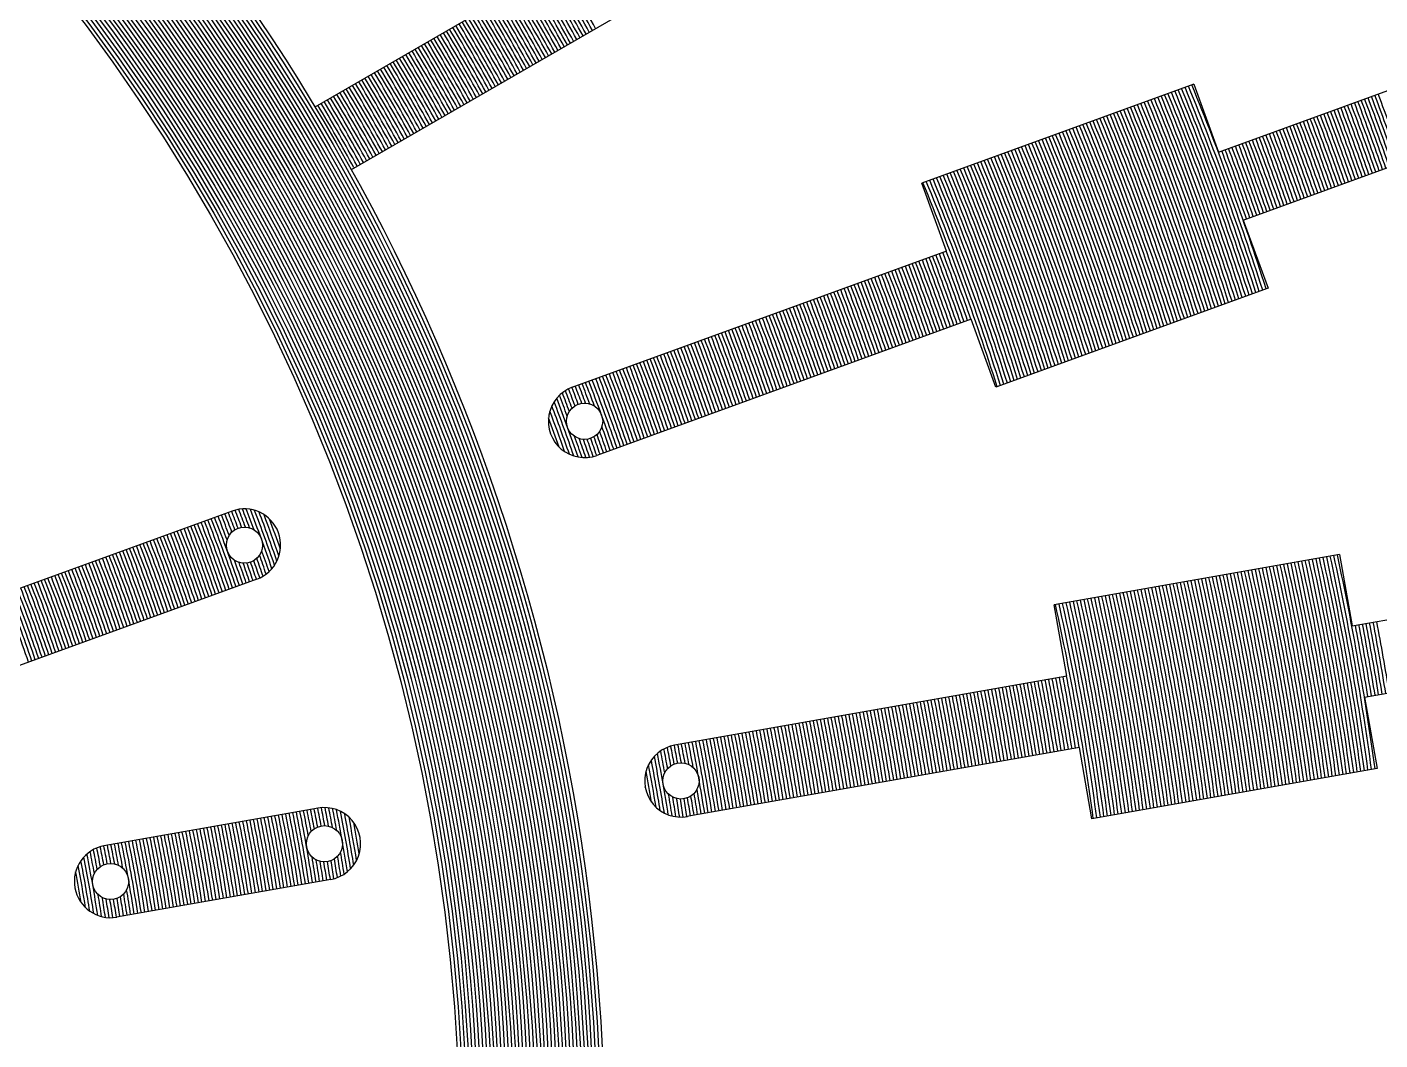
# Model space of a CAD drawing. Header units: millimetres. Extents: x 0 to 2404, y 0 to 1600.
# Drawn here: x 2199.35 to 2218.04, y 1486.27 to 1500.26 of the extents above; entities that cross this region are included whole.
import ezdxf

# ---------------------------------------------------------------- set-up
doc = ezdxf.new("R2010")
doc.units = ezdxf.units.MM

msp = doc.modelspace()

# ---------------------------------------------------------------- linework, layer by layer
for p, q in [((2209.394, 1502.662), (2203.328, 1499.16)), ((2209.894, 1501.796), (2203.828, 1498.294)), ((2215.81, 1498.538), (2220.506, 1500.247)), ((2215.468, 1499.478), (2211.71, 1498.11)), ((2215.468, 1499.478), (2215.81, 1498.538)), ((2216.152, 1497.598), (2220.848, 1499.307)), ((2212.052, 1497.17), (2211.71, 1498.11)), ((2216.152, 1497.598), (2216.494, 1496.659)), ((2212.052, 1497.17), (2206.879, 1495.287)), ((2216.494, 1496.659), (2212.736, 1495.291)), ((2212.394, 1496.23), (2207.221, 1494.348)), ((2212.736, 1495.291), (2212.394, 1496.23)), ((2202.185, 1493.579), (2197.95, 1492.037)), ((2217.48, 1492.979), (2213.541, 1492.284)), ((2217.48, 1492.979), (2217.654, 1491.994)), ((2217.654, 1491.994), (2222.575, 1492.862)), ((2202.527, 1492.639), (2198.292, 1491.098)), ((2213.715, 1491.299), (2213.541, 1492.284)), ((2217.828, 1491.009), (2222.749, 1491.877)), ((2213.715, 1491.299), (2208.294, 1490.344)), ((2217.828, 1491.009), (2218.001, 1490.024)), ((2213.888, 1490.315), (2208.468, 1489.359)), ((2214.062, 1489.33), (2213.888, 1490.315)), ((2218.001, 1490.024), (2214.062, 1489.33)), ((2203.374, 1489.476), (2200.414, 1488.954)), ((2203.548, 1488.491), (2200.588, 1487.969))]:
    msp.add_line(p, q)
for centre, radius in [((2179.333, 1484.729), 46), ((2179.333, 1484.729), 45.95), ((2179.333, 1484.729), 45.9), ((2179.333, 1484.729), 45.85), ((2179.333, 1484.729), 45.8), ((2179.333, 1484.729), 45.75), ((2179.333, 1484.729), 45.7), ((2179.333, 1484.729), 45.65), ((2179.333, 1484.729), 45.6), ((2179.333, 1484.729), 45.55), ((2179.333, 1484.729), 45.5), ((2179.333, 1484.729), 45.45), ((2179.333, 1484.729), 45.4), ((2179.333, 1484.729), 45.35), ((2179.333, 1484.729), 45.3), ((2179.333, 1484.729), 45.25), ((2179.333, 1484.729), 45.2), ((2179.333, 1484.729), 45.15), ((2179.333, 1484.729), 45.1), ((2179.333, 1484.729), 45.05), ((2179.333, 1484.729), 45), ((2179.333, 1484.729), 44.95), ((2179.333, 1484.729), 44.9), ((2179.333, 1484.729), 44.85), ((2179.333, 1484.729), 44.8), ((2179.333, 1484.729), 44.75), ((2179.333, 1484.729), 44.7), ((2179.333, 1484.729), 44.65), ((2179.333, 1484.729), 44.6), ((2179.333, 1484.729), 44.55), ((2179.333, 1484.729), 44.5), ((2179.333, 1484.729), 44.45), ((2179.333, 1484.729), 44.4), ((2179.333, 1484.729), 44.35), ((2179.333, 1484.729), 44.3), ((2179.333, 1484.729), 44.25), ((2179.333, 1484.729), 44.2), ((2179.333, 1484.729), 44.15), ((2179.333, 1484.729), 44.1), ((2179.333, 1484.729), 44.05), ((2179.333, 1484.729), 44), ((2179.333, 1484.729), 28), ((2179.333, 1484.729), 27.95), ((2179.333, 1484.729), 27.9), ((2179.333, 1484.729), 27.85), ((2179.333, 1484.729), 27.8), ((2179.333, 1484.729), 27.75), ((2179.333, 1484.729), 27.7), ((2179.333, 1484.729), 27.65), ((2179.333, 1484.729), 27.6), ((2179.333, 1484.729), 27.55), ((2179.333, 1484.729), 27.5), ((2179.333, 1484.729), 27.45), ((2179.333, 1484.729), 27.4), ((2179.333, 1484.729), 27.35), ((2179.333, 1484.729), 27.3), ((2179.333, 1484.729), 27.25), ((2179.333, 1484.729), 27.2), ((2179.333, 1484.729), 27.15), ((2179.333, 1484.729), 27.1), ((2179.333, 1484.729), 27.05), ((2179.333, 1484.729), 27), ((2179.333, 1484.729), 26.95), ((2179.333, 1484.729), 26.9), ((2179.333, 1484.729), 26.85), ((2179.333, 1484.729), 26.8), ((2179.333, 1484.729), 26.75), ((2179.333, 1484.729), 26.7), ((2179.333, 1484.729), 26.65), ((2179.333, 1484.729), 26.6), ((2179.333, 1484.729), 26.55), ((2179.333, 1484.729), 26.5), ((2179.333, 1484.729), 26.45), ((2179.333, 1484.729), 26.4), ((2179.333, 1484.729), 26.35), ((2179.333, 1484.729), 26.3), ((2179.333, 1484.729), 26.25), ((2179.333, 1484.729), 26.2), ((2179.333, 1484.729), 26.15), ((2179.333, 1484.729), 26.1), ((2179.333, 1484.729), 26.05), ((2179.333, 1484.729), 26), ((2207.054, 1494.819), 0.25), ((2202.356, 1493.109), 0.25), ((2208.385, 1489.852), 0.25), ((2203.461, 1488.984), 0.25), ((2200.507, 1488.463), 0.25)]:
    msp.add_circle(centre, radius)
for centre, radius, start, end in [((2179.333, 1484.729), 50, 108.2151, 71.6513), ((2179.333, 1484.729), 31.7, 29.0962, 30.9038), ((2179.333, 1484.729), 31.75, 29.0977, 30.9023), ((2179.333, 1484.729), 31.8, 29.0991, 30.9009), ((2179.333, 1484.729), 31.85, 29.1005, 30.8995), ((2179.333, 1484.729), 31.9, 29.1019, 30.8981), ((2179.333, 1484.729), 31.35, 29.0862, 30.9138), ((2179.333, 1484.729), 31.4, 29.0876, 30.9124), ((2179.333, 1484.729), 31.45, 29.0891, 30.9109), ((2179.333, 1484.729), 31.5, 29.0905, 30.9095), ((2179.333, 1484.729), 31.55, 29.0919, 30.9081), ((2179.333, 1484.729), 31.6, 29.0934, 30.9066), ((2179.333, 1484.729), 31.65, 29.0948, 30.9052), ((2179.333, 1484.729), 30.95, 29.0743, 30.9257), ((2179.333, 1484.729), 31, 29.0758, 30.9242), ((2179.333, 1484.729), 31.05, 29.0773, 30.9227), ((2179.333, 1484.729), 31.1, 29.0788, 30.9212), ((2179.333, 1484.729), 31.15, 29.0803, 30.9197), ((2179.333, 1484.729), 31.2, 29.0818, 30.9182), ((2179.333, 1484.729), 31.25, 29.0832, 30.9168), ((2179.333, 1484.729), 31.3, 29.0847, 30.9153), ((2179.333, 1484.729), 30.6, 29.0638, 30.9362), ((2179.333, 1484.729), 30.65, 29.0653, 30.9347), ((2179.333, 1484.729), 30.7, 29.0668, 30.9332), ((2179.333, 1484.729), 30.75, 29.0683, 30.9317), ((2179.333, 1484.729), 30.8, 29.0698, 30.9302), ((2179.333, 1484.729), 30.85, 29.0713, 30.9287), ((2179.333, 1484.729), 30.9, 29.0728, 30.9272), ((2179.333, 1484.729), 30.2, 29.0514, 30.9486), ((2179.333, 1484.729), 30.25, 29.0529, 30.9471), ((2179.333, 1484.729), 30.3, 29.0545, 30.9455), ((2179.333, 1484.729), 30.35, 29.056, 30.944), ((2179.333, 1484.729), 30.4, 29.0576, 30.9424), ((2179.333, 1484.729), 30.45, 29.0591, 30.9409), ((2179.333, 1484.729), 30.5, 29.0607, 30.9393), ((2179.333, 1484.729), 30.55, 29.0622, 30.9378), ((2179.333, 1484.729), 29.85, 29.0402, 30.9598), ((2179.333, 1484.729), 29.9, 29.0418, 30.9582), ((2179.333, 1484.729), 29.95, 29.0434, 30.9566), ((2179.333, 1484.729), 30, 29.045, 30.955), ((2179.333, 1484.729), 30.05, 29.0466, 30.9534), ((2179.333, 1484.729), 30.1, 29.0482, 30.9518), ((2179.333, 1484.729), 30.15, 29.0498, 30.9502), ((2179.333, 1484.729), 29.45, 29.0272, 30.9728), ((2179.333, 1484.729), 29.5, 29.0288, 30.9712), ((2179.333, 1484.729), 29.55, 29.0305, 30.9695), ((2179.333, 1484.729), 29.6, 29.0321, 30.9679), ((2179.333, 1484.729), 29.65, 29.0338, 30.9662), ((2179.333, 1484.729), 29.7, 29.0354, 30.9646), ((2179.333, 1484.729), 29.75, 29.037, 30.963), ((2179.333, 1484.729), 29.8, 29.0386, 30.9614), ((2179.333, 1484.729), 29.1, 29.0155, 30.9845), ((2179.333, 1484.729), 29.15, 29.0172, 30.9828), ((2179.333, 1484.729), 29.2, 29.0189, 30.9811), ((2179.333, 1484.729), 29.25, 29.0205, 30.9795), ((2179.333, 1484.729), 29.3, 29.0222, 30.9778), ((2179.333, 1484.729), 29.35, 29.0239, 30.9761), ((2179.333, 1484.729), 29.4, 29.0255, 30.9745), ((2179.333, 1484.729), 28.7, 29.0018, 30.9982), ((2179.333, 1484.729), 28.75, 29.0035, 30.9965), ((2179.333, 1484.729), 28.8, 29.0052, 30.9948), ((2179.333, 1484.729), 28.85, 29.007, 30.993), ((2179.333, 1484.729), 28.9, 29.0087, 30.9913), ((2179.333, 1484.729), 28.95, 29.0104, 30.9896), ((2179.333, 1484.729), 29, 29.0121, 30.9879), ((2179.333, 1484.729), 29.05, 29.0138, 30.9862), ((2179.333, 1484.729), 28.35, 28.9894, 31.0106), ((2179.333, 1484.729), 28.4, 28.9912, 31.0088), ((2179.333, 1484.729), 28.45, 28.993, 31.007), ((2179.333, 1484.729), 28.5, 28.9948, 31.0052), ((2179.333, 1484.729), 28.55, 28.9965, 31.0035), ((2179.333, 1484.729), 28.6, 28.9983, 31.0017), ((2179.333, 1484.729), 28.65, 29, 31), ((2179.333, 1484.729), 38.6, 17.7729, 22.2271), ((2179.333, 1484.729), 38.65, 17.7758, 22.2242), ((2179.333, 1484.729), 38.7, 17.7787, 22.2213), ((2179.333, 1484.729), 38.75, 17.7815, 22.2185), ((2179.333, 1484.729), 38.8, 17.7844, 22.2156), ((2179.333, 1484.729), 38.85, 17.7873, 22.2127), ((2179.333, 1484.729), 38.9, 17.7901, 22.2099), ((2179.333, 1484.729), 38.95, 17.7929, 22.2071), ((2179.333, 1484.729), 39, 17.7958, 22.2042), ((2179.333, 1484.729), 41.3, 19.3063, 20.6937), ((2179.333, 1484.729), 41.35, 19.3072, 20.6928), ((2179.333, 1484.729), 28.05, 28.9894, 31.0214), ((2179.333, 1484.729), 28.1, 28.9894, 31.0196), ((2179.333, 1484.729), 28.15, 28.9894, 31.0177), ((2179.333, 1484.729), 28.2, 28.9894, 31.0159), ((2179.333, 1484.729), 28.25, 28.9894, 31.0141), ((2179.333, 1484.729), 28.3, 28.9894, 31.0123), ((2179.333, 1484.729), 38.05, 17.7407, 22.2593), ((2179.333, 1484.729), 38.1, 17.7437, 22.2563), ((2179.333, 1484.729), 38.15, 17.7466, 22.2534), ((2179.333, 1484.729), 38.2, 17.7496, 22.2504), ((2179.333, 1484.729), 38.25, 17.7525, 22.2475), ((2179.333, 1484.729), 38.3, 17.7555, 22.2445), ((2179.333, 1484.729), 38.35, 17.7584, 22.2416), ((2179.333, 1484.729), 38.4, 17.7613, 22.2387), ((2179.333, 1484.729), 38.45, 17.7642, 22.2358), ((2179.333, 1484.729), 38.5, 17.7671, 22.2329), ((2179.333, 1484.729), 38.55, 17.77, 22.23), ((2179.333, 1484.729), 40.8, 19.2978, 20.7022), ((2179.333, 1484.729), 40.85, 19.2987, 20.7013), ((2179.333, 1484.729), 40.9, 19.2995, 20.7005), ((2179.333, 1484.729), 40.95, 19.3004, 20.6996), ((2179.333, 1484.729), 41, 19.3013, 20.6987), ((2179.333, 1484.729), 41.05, 19.3021, 20.6979), ((2179.333, 1484.729), 41.1, 19.303, 20.697), ((2179.333, 1484.729), 41.15, 19.3038, 20.6962), ((2179.333, 1484.729), 41.2, 19.3046, 20.6954), ((2179.333, 1484.729), 41.25, 19.3055, 20.6945), ((2179.333, 1484.729), 37.5, 17.7076, 22.2924), ((2179.333, 1484.729), 37.55, 17.7106, 22.2894), ((2179.333, 1484.729), 37.6, 17.7137, 22.2863), ((2179.333, 1484.729), 37.65, 17.7167, 22.2833), ((2179.333, 1484.729), 37.7, 17.7197, 22.2803), ((2179.333, 1484.729), 37.75, 17.7227, 22.2773), ((2179.333, 1484.729), 37.8, 17.7258, 22.2742), ((2179.333, 1484.729), 37.85, 17.7288, 22.2712), ((2179.333, 1484.729), 37.9, 17.7318, 22.2682), ((2179.333, 1484.729), 37.95, 17.7348, 22.2652), ((2179.333, 1484.729), 38, 17.7377, 22.2623), ((2179.333, 1484.729), 40.25, 19.2882, 20.7118), ((2179.333, 1484.729), 40.3, 19.2891, 20.7109), ((2179.333, 1484.729), 40.35, 19.29, 20.71), ((2179.333, 1484.729), 40.4, 19.2909, 20.7091), ((2179.333, 1484.729), 40.45, 19.2918, 20.7082), ((2179.333, 1484.729), 40.5, 19.2926, 20.7074), ((2179.333, 1484.729), 40.55, 19.2935, 20.7065), ((2179.333, 1484.729), 40.6, 19.2944, 20.7056), ((2179.333, 1484.729), 40.65, 19.2952, 20.7048), ((2179.333, 1484.729), 40.7, 19.2961, 20.7039), ((2179.333, 1484.729), 40.75, 19.297, 20.703), ((2179.333, 1484.729), 36.95, 17.6734, 22.3266), ((2179.333, 1484.729), 37, 17.6766, 22.3234), ((2179.333, 1484.729), 37.05, 17.6797, 22.3203), ((2179.333, 1484.729), 37.1, 17.6828, 22.3172), ((2179.333, 1484.729), 37.15, 17.6859, 22.3141), ((2179.333, 1484.729), 37.2, 17.6891, 22.3109), ((2179.333, 1484.729), 37.25, 17.6922, 22.3078), ((2179.333, 1484.729), 37.3, 17.6953, 22.3047), ((2179.333, 1484.729), 37.35, 17.6983, 22.3017), ((2179.333, 1484.729), 37.4, 17.7014, 22.2986), ((2179.333, 1484.729), 37.45, 17.7045, 22.2955), ((2179.333, 1484.729), 39.7, 19.2784, 20.7216), ((2179.333, 1484.729), 39.75, 19.2793, 20.7207), ((2179.333, 1484.729), 39.8, 19.2802, 20.7198), ((2179.333, 1484.729), 39.85, 19.2811, 20.7189), ((2179.333, 1484.729), 39.9, 19.282, 20.718), ((2179.333, 1484.729), 39.95, 19.2829, 20.7171), ((2179.333, 1484.729), 40, 19.2838, 20.7162), ((2179.333, 1484.729), 40.05, 19.2847, 20.7153), ((2179.333, 1484.729), 40.1, 19.2856, 20.7144), ((2179.333, 1484.729), 40.15, 19.2865, 20.7135), ((2179.333, 1484.729), 40.2, 19.2873, 20.7127), ((2179.333, 1484.729), 36.4, 17.6382, 22.3618), ((2179.333, 1484.729), 36.45, 17.6415, 22.3585), ((2179.333, 1484.729), 36.5, 17.6447, 22.3553), ((2179.333, 1484.729), 36.55, 17.6479, 22.3521), ((2179.333, 1484.729), 36.6, 17.6512, 22.3488), ((2179.333, 1484.729), 36.65, 17.6544, 22.3456), ((2179.333, 1484.729), 36.7, 17.6576, 22.3424), ((2179.333, 1484.729), 36.75, 17.6607, 22.3393), ((2179.333, 1484.729), 36.8, 17.6639, 22.3361), ((2179.333, 1484.729), 36.85, 17.6671, 22.3329), ((2179.333, 1484.729), 36.9, 17.6703, 22.3297), ((2179.333, 1484.729), 39.15, 19.2682, 20.7318), ((2179.333, 1484.729), 39.2, 19.2692, 20.7308), ((2179.333, 1484.729), 39.25, 19.2701, 20.7299), ((2179.333, 1484.729), 39.3, 19.271, 20.729), ((2179.333, 1484.729), 39.35, 19.272, 20.728), ((2179.333, 1484.729), 39.4, 19.2729, 20.7271), ((2179.333, 1484.729), 39.45, 19.2738, 20.7262), ((2179.333, 1484.729), 39.5, 19.2747, 20.7253), ((2179.333, 1484.729), 39.55, 19.2756, 20.7244), ((2179.333, 1484.729), 39.6, 19.2765, 20.7235), ((2179.333, 1484.729), 39.65, 19.2775, 20.7225), ((2179.333, 1484.729), 35.85, 17.602, 22.398), ((2179.333, 1484.729), 35.9, 17.6053, 22.3947), ((2179.333, 1484.729), 35.95, 17.6087, 22.3913), ((2179.333, 1484.729), 36, 17.612, 22.388), ((2179.333, 1484.729), 36.05, 17.6153, 22.3847), ((2179.333, 1484.729), 36.1, 17.6186, 22.3814), ((2179.333, 1484.729), 36.15, 17.6219, 22.3781), ((2179.333, 1484.729), 36.2, 17.6252, 22.3748), ((2179.333, 1484.729), 36.25, 17.6285, 22.3715), ((2179.333, 1484.729), 36.3, 17.6317, 22.3683), ((2179.333, 1484.729), 36.35, 17.635, 22.365), ((2179.333, 1484.729), 39.05, 19.2664, 20.7336), ((2179.333, 1484.729), 39.1, 19.2673, 20.7327), ((2179.333, 1484.729), 35.35, 17.568, 22.432), ((2179.333, 1484.729), 35.4, 17.5715, 22.4285), ((2179.333, 1484.729), 35.45, 17.5749, 22.4251), ((2179.333, 1484.729), 35.5, 17.5783, 22.4217), ((2179.333, 1484.729), 35.55, 17.5817, 22.4183), ((2179.333, 1484.729), 35.6, 17.5851, 22.4149), ((2179.333, 1484.729), 35.65, 17.5885, 22.4115), ((2179.333, 1484.729), 35.7, 17.5919, 22.4081), ((2179.333, 1484.729), 35.75, 17.5953, 22.4047), ((2179.333, 1484.729), 35.8, 17.5986, 22.4014), ((2179.333, 1484.729), 35.05, 17.5472, 22.4528), ((2179.333, 1484.729), 35.1, 17.5507, 22.4493), ((2179.333, 1484.729), 35.15, 17.5542, 22.4458), ((2179.333, 1484.729), 35.2, 17.5577, 22.4423), ((2179.333, 1484.729), 35.25, 17.5611, 22.4389), ((2179.333, 1484.729), 35.3, 17.5646, 22.4354), ((2179.333, 1484.729), 34.75, 19.1756, 20.8244), ((2179.333, 1484.729), 34.8, 19.1768, 20.8232), ((2179.333, 1484.729), 34.85, 19.1779, 20.8221), ((2179.333, 1484.729), 34.9, 19.1791, 20.8209), ((2179.333, 1484.729), 34.95, 19.1803, 20.8197), ((2179.333, 1484.729), 35, 19.1803, 20.8197), ((2179.333, 1484.729), 34.2, 19.1623, 20.8377), ((2179.333, 1484.729), 34.25, 19.1635, 20.8365), ((2179.333, 1484.729), 34.3, 19.1648, 20.8352), ((2179.333, 1484.729), 34.35, 19.166, 20.834), ((2179.333, 1484.729), 34.4, 19.1672, 20.8328), ((2179.333, 1484.729), 34.45, 19.1684, 20.8316), ((2179.333, 1484.729), 34.5, 19.1696, 20.8304), ((2179.333, 1484.729), 34.55, 19.1708, 20.8292), ((2179.333, 1484.729), 34.6, 19.172, 20.828), ((2179.333, 1484.729), 34.65, 19.1732, 20.8268), ((2179.333, 1484.729), 34.7, 19.1744, 20.8256), ((2179.333, 1484.729), 33.7, 19.1499, 20.8501), ((2179.333, 1484.729), 33.75, 19.1511, 20.8489), ((2179.333, 1484.729), 33.8, 19.1524, 20.8476), ((2179.333, 1484.729), 33.85, 19.1537, 20.8463), ((2179.333, 1484.729), 33.9, 19.1549, 20.8451), ((2179.333, 1484.729), 33.95, 19.1561, 20.8439), ((2179.333, 1484.729), 34, 19.1574, 20.8426), ((2179.333, 1484.729), 34.05, 19.1586, 20.8414), ((2179.333, 1484.729), 34.1, 19.1599, 20.8401), ((2179.333, 1484.729), 34.15, 19.1611, 20.8389), ((2179.333, 1484.729), 33.15, 19.1358, 20.8642), ((2179.333, 1484.729), 33.2, 19.1371, 20.8629), ((2179.333, 1484.729), 33.25, 19.1384, 20.8616), ((2179.333, 1484.729), 33.3, 19.1397, 20.8603), ((2179.333, 1484.729), 33.35, 19.141, 20.859), ((2179.333, 1484.729), 33.4, 19.1422, 20.8578), ((2179.333, 1484.729), 33.45, 19.1435, 20.8565), ((2179.333, 1484.729), 33.5, 19.1448, 20.8552), ((2179.333, 1484.729), 33.55, 19.1461, 20.8539), ((2179.333, 1484.729), 33.6, 19.1474, 20.8526), ((2179.333, 1484.729), 33.65, 19.1486, 20.8514), ((2179.333, 1484.729), 32.6, 19.1212, 20.8788), ((2179.333, 1484.729), 32.65, 19.1225, 20.8775), ((2179.333, 1484.729), 32.7, 19.1239, 20.8761), ((2179.333, 1484.729), 32.75, 19.1252, 20.8748), ((2179.333, 1484.729), 32.8, 19.1266, 20.8734), ((2179.333, 1484.729), 32.85, 19.1279, 20.8721), ((2179.333, 1484.729), 32.9, 19.1292, 20.8708), ((2179.333, 1484.729), 32.95, 19.1305, 20.8695), ((2179.333, 1484.729), 33, 19.1318, 20.8682), ((2179.333, 1484.729), 33.05, 19.1332, 20.8668), ((2179.333, 1484.729), 33.1, 19.1345, 20.8655), ((2179.333, 1484.729), 32.05, 19.1061, 20.8939), ((2179.333, 1484.729), 32.1, 19.1075, 20.8925), ((2179.333, 1484.729), 32.15, 19.1089, 20.8911), ((2179.333, 1484.729), 32.2, 19.1103, 20.8897), ((2179.333, 1484.729), 32.25, 19.1117, 20.8883), ((2179.333, 1484.729), 32.3, 19.113, 20.887), ((2179.333, 1484.729), 32.35, 19.1144, 20.8856), ((2179.333, 1484.729), 32.4, 19.1158, 20.8842), ((2179.333, 1484.729), 32.45, 19.1171, 20.8829), ((2179.333, 1484.729), 32.5, 19.1185, 20.8815), ((2179.333, 1484.729), 32.55, 19.1198, 20.8802), ((2179.333, 1484.729), 31.5, 19.0905, 20.9095), ((2179.333, 1484.729), 31.55, 19.0919, 20.9081), ((2179.333, 1484.729), 31.6, 19.0934, 20.9066), ((2179.333, 1484.729), 31.65, 19.0948, 20.9052), ((2179.333, 1484.729), 31.7, 19.0962, 20.9038), ((2179.333, 1484.729), 31.75, 19.0977, 20.9023), ((2179.333, 1484.729), 31.8, 19.0991, 20.9009), ((2179.333, 1484.729), 31.85, 19.1005, 20.8995), ((2179.333, 1484.729), 31.9, 19.1019, 20.8981), ((2179.333, 1484.729), 31.95, 19.1033, 20.8967), ((2179.333, 1484.729), 32, 19.1047, 20.8953), ((2179.333, 1484.729), 30.95, 19.0743, 20.9257), ((2179.333, 1484.729), 31, 19.0758, 20.9242), ((2179.333, 1484.729), 31.05, 19.0773, 20.9227), ((2179.333, 1484.729), 31.1, 19.0788, 20.9212), ((2179.333, 1484.729), 31.15, 19.0803, 20.9197), ((2179.333, 1484.729), 31.2, 19.0818, 20.9182), ((2179.333, 1484.729), 31.25, 19.0832, 20.9168), ((2179.333, 1484.729), 31.3, 19.0847, 20.9153), ((2179.333, 1484.729), 31.35, 19.0862, 20.9138), ((2179.333, 1484.729), 31.4, 19.0876, 20.9124), ((2179.333, 1484.729), 31.45, 19.0891, 20.9109), ((2179.333, 1484.729), 30.4, 19.0576, 20.9424), ((2179.333, 1484.729), 30.45, 19.0591, 20.9409), ((2179.333, 1484.729), 30.5, 19.0607, 20.9393), ((2179.333, 1484.729), 30.55, 19.0622, 20.9378), ((2179.333, 1484.729), 30.6, 19.0638, 20.9362), ((2179.333, 1484.729), 30.65, 19.0653, 20.9347), ((2179.333, 1484.729), 30.7, 19.0668, 20.9332), ((2179.333, 1484.729), 30.75, 19.0683, 20.9317), ((2179.333, 1484.729), 30.8, 19.0698, 20.9302), ((2179.333, 1484.729), 30.85, 19.0713, 20.9287), ((2179.333, 1484.729), 30.9, 19.0728, 20.9272), ((2179.333, 1484.729), 29.85, 19.0402, 20.9598), ((2179.333, 1484.729), 29.9, 19.0418, 20.9582), ((2179.333, 1484.729), 29.95, 19.0434, 20.9566), ((2179.333, 1484.729), 30, 19.045, 20.955), ((2179.333, 1484.729), 30.05, 19.0466, 20.9534), ((2179.333, 1484.729), 30.1, 19.0482, 20.9518), ((2179.333, 1484.729), 30.15, 19.0498, 20.9502), ((2179.333, 1484.729), 30.2, 19.0514, 20.9486), ((2179.333, 1484.729), 30.25, 19.0529, 20.9471), ((2179.333, 1484.729), 30.3, 19.0545, 20.9455), ((2179.333, 1484.729), 30.35, 19.056, 20.944), ((2207.054, 1494.819), 0.5, 110, 290), ((2179.333, 1484.729), 29.35, 20.3894, 20.9288), ((2179.333, 1484.729), 29.4, 20.4458, 20.9531), ((2179.333, 1484.729), 29.45, 20.4762, 20.9671), ((2179.333, 1484.729), 29.5, 20.4856, 20.9712), ((2179.333, 1484.729), 29.55, 20.4753, 20.9695), ((2179.333, 1484.729), 29.6, 20.4443, 20.9679), ((2179.333, 1484.729), 29.65, 20.3875, 20.9662), ((2179.333, 1484.729), 29.7, 20.2904, 20.9646), ((2179.333, 1484.729), 29.75, 19.037, 20.963), ((2179.333, 1484.729), 29.8, 19.0386, 20.9614), ((2179.333, 1484.729), 29.15, 19.3023, 20.6977), ((2179.333, 1484.729), 29.2, 19.2191, 20.7809), ((2179.333, 1484.729), 29.25, 19.1554, 20.8446), ((2179.333, 1484.729), 29.3, 20.2923, 20.8931), ((2179.333, 1484.729), 29.05, 19.5734, 20.4266), ((2179.333, 1484.729), 29.1, 19.4133, 20.5867), ((2179.333, 1484.729), 29.65, 19.0338, 19.6125), ((2179.333, 1484.729), 29.7, 19.0354, 19.7096), ((2179.333, 1484.729), 29.3, 19.1069, 19.7077), ((2179.333, 1484.729), 29.35, 19.0712, 19.6106), ((2179.333, 1484.729), 29.4, 19.0469, 19.5542), ((2179.333, 1484.729), 29.45, 19.0329, 19.5238), ((2179.333, 1484.729), 29.5, 19.0288, 19.5144), ((2179.333, 1484.729), 29.55, 19.0305, 19.5247), ((2179.333, 1484.729), 29.6, 19.0321, 19.5557), ((2179.333, 1484.729), 24.4, 20.5369, 21.1742), ((2179.333, 1484.729), 24.45, 20.5734, 21.1718), ((2179.333, 1484.729), 24.5, 20.5847, 21.1694), ((2202.356, 1493.109), 0.5, 290, 110), ((2179.333, 1484.729), 24.55, 20.5723, 21.1623), ((2179.333, 1484.729), 24.6, 20.5348, 21.1434), ((2179.333, 1484.729), 24.65, 20.4663, 21.1121), ((2179.333, 1484.729), 24.7, 20.3494, 21.0674), ((2179.333, 1484.729), 24.75, 18.9925, 21.0075), ((2179.333, 1484.729), 24.8, 19.0702, 20.9298), ((2179.333, 1484.729), 24.85, 19.1708, 20.8292), ((2179.333, 1484.729), 23.85, 18.7987, 21.2013), ((2179.333, 1484.729), 23.9, 18.8013, 21.1987), ((2179.333, 1484.729), 23.95, 18.8038, 21.1962), ((2179.333, 1484.729), 24, 18.8063, 21.1937), ((2179.333, 1484.729), 24.05, 18.8087, 21.1913), ((2179.333, 1484.729), 24.1, 18.8112, 21.1888), ((2179.333, 1484.729), 24.15, 18.8137, 21.1863), ((2179.333, 1484.729), 24.2, 18.8161, 21.1839), ((2179.333, 1484.729), 24.25, 18.8186, 21.1814), ((2179.333, 1484.729), 24.3, 20.3522, 21.179), ((2179.333, 1484.729), 24.35, 20.4692, 21.1766), ((2179.333, 1484.729), 24.9, 19.3041, 20.6959), ((2179.333, 1484.729), 24.95, 19.4949, 20.5051), ((2179.333, 1484.729), 23.3, 18.7704, 21.2296), ((2179.333, 1484.729), 23.35, 18.773, 21.227), ((2179.333, 1484.729), 23.4, 18.7756, 21.2244), ((2179.333, 1484.729), 23.45, 18.7782, 21.2218), ((2179.333, 1484.729), 23.5, 18.7808, 21.2192), ((2179.333, 1484.729), 23.55, 18.7834, 21.2166), ((2179.333, 1484.729), 23.6, 18.786, 21.214), ((2179.333, 1484.729), 23.65, 18.7886, 21.2114), ((2179.333, 1484.729), 23.7, 18.7911, 21.2089), ((2179.333, 1484.729), 23.75, 18.7937, 21.2063), ((2179.333, 1484.729), 23.8, 18.7962, 21.2038), ((2179.333, 1484.729), 22.75, 18.7407, 21.2593), ((2179.333, 1484.729), 22.8, 18.7434, 21.2566), ((2179.333, 1484.729), 22.85, 18.7462, 21.2538), ((2179.333, 1484.729), 22.9, 18.7489, 21.2511), ((2179.333, 1484.729), 22.95, 18.7516, 21.2484), ((2179.333, 1484.729), 23, 18.7543, 21.2457), ((2179.333, 1484.729), 23.05, 18.757, 21.243), ((2179.333, 1484.729), 23.1, 18.7597, 21.2403), ((2179.333, 1484.729), 23.15, 18.7624, 21.2376), ((2179.333, 1484.729), 23.2, 18.7651, 21.2349), ((2179.333, 1484.729), 23.25, 18.7677, 21.2323), ((2179.333, 1484.729), 24.65, 18.8879, 19.5337), ((2179.333, 1484.729), 24.7, 18.9326, 19.6506), ((2179.333, 1484.729), 39, 7.7958, 12.2042), ((2179.333, 1484.729), 22.2, 18.7094, 21.2906), ((2179.333, 1484.729), 22.25, 18.7123, 21.2877), ((2179.333, 1484.729), 22.3, 18.7152, 21.2848), ((2179.333, 1484.729), 22.35, 18.7181, 21.2819), ((2179.333, 1484.729), 22.4, 18.721, 21.279), ((2179.333, 1484.729), 22.45, 18.7238, 21.2762), ((2179.333, 1484.729), 22.5, 18.7267, 21.2733), ((2179.333, 1484.729), 22.55, 18.7295, 21.2705), ((2179.333, 1484.729), 22.6, 18.7323, 21.2677), ((2179.333, 1484.729), 22.65, 18.7351, 21.2649), ((2179.333, 1484.729), 22.7, 18.7379, 21.2621), ((2179.333, 1484.729), 24.3, 18.821, 19.6478), ((2179.333, 1484.729), 24.35, 18.8234, 19.5308), ((2179.333, 1484.729), 24.4, 18.8258, 19.4631), ((2179.333, 1484.729), 24.45, 18.8282, 19.4266), ((2179.333, 1484.729), 24.5, 18.8306, 19.4153), ((2179.333, 1484.729), 24.55, 18.8377, 19.4277), ((2179.333, 1484.729), 24.6, 18.8566, 19.4652), ((2179.333, 1484.729), 37.95, 7.7348, 12.2652), ((2179.333, 1484.729), 38, 7.7377, 12.2623), ((2179.333, 1484.729), 38.05, 7.7407, 12.2593), ((2179.333, 1484.729), 38.1, 7.7437, 12.2563), ((2179.333, 1484.729), 38.15, 7.7466, 12.2534), ((2179.333, 1484.729), 38.2, 7.7496, 12.2504), ((2179.333, 1484.729), 38.25, 7.7525, 12.2475), ((2179.333, 1484.729), 38.3, 7.7555, 12.2445), ((2179.333, 1484.729), 38.35, 7.7584, 12.2416), ((2179.333, 1484.729), 38.4, 7.7613, 12.2387), ((2179.333, 1484.729), 38.45, 7.7642, 12.2358), ((2179.333, 1484.729), 38.5, 7.7671, 12.2329), ((2179.333, 1484.729), 38.55, 7.77, 12.23), ((2179.333, 1484.729), 38.6, 7.7729, 12.2271), ((2179.333, 1484.729), 38.65, 7.7758, 12.2242), ((2179.333, 1484.729), 38.7, 7.7787, 12.2213), ((2179.333, 1484.729), 38.75, 7.7815, 12.2185), ((2179.333, 1484.729), 38.8, 7.7844, 12.2156), ((2179.333, 1484.729), 38.85, 7.7873, 12.2127), ((2179.333, 1484.729), 38.9, 7.7901, 12.2099), ((2179.333, 1484.729), 38.95, 7.7929, 12.2071), ((2179.333, 1484.729), 21.65, 18.6767, 21.3233), ((2179.333, 1484.729), 21.7, 18.6797, 21.3203), ((2179.333, 1484.729), 21.75, 18.6827, 21.3173), ((2179.333, 1484.729), 21.8, 18.6858, 21.3142), ((2179.333, 1484.729), 21.85, 18.6888, 21.3112), ((2179.333, 1484.729), 21.9, 18.6918, 21.3082), ((2179.333, 1484.729), 21.95, 18.6947, 21.3053), ((2179.333, 1484.729), 22, 18.6977, 21.3023), ((2179.333, 1484.729), 22.05, 18.7007, 21.2993), ((2179.333, 1484.729), 22.1, 18.7036, 21.2964), ((2179.333, 1484.729), 22.15, 18.7065, 21.2935), ((2179.333, 1484.729), 36.85, 7.6671, 12.3329), ((2179.333, 1484.729), 36.9, 7.6703, 12.3297), ((2179.333, 1484.729), 36.95, 7.6734, 12.3266), ((2179.333, 1484.729), 37, 7.6766, 12.3234), ((2179.333, 1484.729), 37.05, 7.6797, 12.3203), ((2179.333, 1484.729), 37.1, 7.6828, 12.3172), ((2179.333, 1484.729), 37.15, 7.6859, 12.3141), ((2179.333, 1484.729), 37.2, 7.6891, 12.3109), ((2179.333, 1484.729), 37.25, 7.6922, 12.3078), ((2179.333, 1484.729), 37.3, 7.6953, 12.3047), ((2179.333, 1484.729), 37.35, 7.6983, 12.3017), ((2179.333, 1484.729), 37.4, 7.7014, 12.2986), ((2179.333, 1484.729), 37.45, 7.7045, 12.2955), ((2179.333, 1484.729), 37.5, 7.7076, 12.2924), ((2179.333, 1484.729), 37.55, 7.7106, 12.2894), ((2179.333, 1484.729), 37.6, 7.7137, 12.2863), ((2179.333, 1484.729), 37.65, 7.7167, 12.2833), ((2179.333, 1484.729), 37.7, 7.7197, 12.2803), ((2179.333, 1484.729), 37.75, 7.7227, 12.2773), ((2179.333, 1484.729), 37.8, 7.7258, 12.2742), ((2179.333, 1484.729), 37.85, 7.7288, 12.2712), ((2179.333, 1484.729), 37.9, 7.7318, 12.2682), ((2179.333, 1484.729), 21.15, 18.6454, 21.3546), ((2179.333, 1484.729), 21.2, 18.6486, 21.3514), ((2179.333, 1484.729), 21.25, 18.6517, 21.3483), ((2179.333, 1484.729), 21.3, 18.6549, 21.3451), ((2179.333, 1484.729), 21.35, 18.6581, 21.3419), ((2179.333, 1484.729), 21.4, 18.6612, 21.3388), ((2179.333, 1484.729), 21.45, 18.6643, 21.3357), ((2179.333, 1484.729), 21.5, 18.6674, 21.3326), ((2179.333, 1484.729), 21.55, 18.6705, 21.3295), ((2179.333, 1484.729), 21.6, 18.6736, 21.3264), ((2179.333, 1484.729), 35.8, 7.5986, 12.4014), ((2179.333, 1484.729), 35.85, 7.602, 12.398), ((2179.333, 1484.729), 35.9, 7.6053, 12.3947), ((2179.333, 1484.729), 35.95, 7.6087, 12.3913), ((2179.333, 1484.729), 36, 7.612, 12.388), ((2179.333, 1484.729), 36.05, 7.6153, 12.3847), ((2179.333, 1484.729), 36.1, 7.6186, 12.3814), ((2179.333, 1484.729), 36.15, 7.6219, 12.3781), ((2179.333, 1484.729), 36.2, 7.6252, 12.3748), ((2179.333, 1484.729), 36.25, 7.6285, 12.3715), ((2179.333, 1484.729), 36.3, 7.6317, 12.3683), ((2179.333, 1484.729), 36.35, 7.635, 12.365), ((2179.333, 1484.729), 36.4, 7.6382, 12.3618), ((2179.333, 1484.729), 36.45, 7.6415, 12.3585), ((2179.333, 1484.729), 36.5, 7.6447, 12.3553), ((2179.333, 1484.729), 36.55, 7.6479, 12.3521), ((2179.333, 1484.729), 36.6, 7.6512, 12.3488), ((2179.333, 1484.729), 36.65, 7.6544, 12.3456), ((2179.333, 1484.729), 36.7, 7.6576, 12.3424), ((2179.333, 1484.729), 36.75, 7.6607, 12.3393), ((2179.333, 1484.729), 36.8, 7.6639, 12.3361), ((2179.333, 1484.729), 35.05, 7.5472, 12.4528), ((2179.333, 1484.729), 35.1, 7.5507, 12.4493), ((2179.333, 1484.729), 35.15, 7.5542, 12.4458), ((2179.333, 1484.729), 35.2, 7.5577, 12.4423), ((2179.333, 1484.729), 35.25, 7.5611, 12.4389), ((2179.333, 1484.729), 35.3, 7.5646, 12.4354), ((2179.333, 1484.729), 35.35, 7.568, 12.432), ((2179.333, 1484.729), 35.4, 7.5715, 12.4285), ((2179.333, 1484.729), 35.45, 7.5749, 12.4251), ((2179.333, 1484.729), 35.5, 7.5783, 12.4217), ((2179.333, 1484.729), 35.55, 7.5817, 12.4183), ((2179.333, 1484.729), 35.6, 7.5851, 12.4149), ((2179.333, 1484.729), 35.65, 7.5885, 12.4115), ((2179.333, 1484.729), 35.7, 7.5919, 12.4081), ((2179.333, 1484.729), 35.75, 7.5953, 12.4047), ((2179.333, 1484.729), 39.25, 9.2701, 10.7299), ((2179.333, 1484.729), 39.3, 9.271, 10.729), ((2179.333, 1484.729), 39.35, 9.272, 10.728), ((2179.333, 1484.729), 39.05, 9.2664, 10.7336), ((2179.333, 1484.729), 39.1, 9.2673, 10.7327), ((2179.333, 1484.729), 39.15, 9.2682, 10.7318), ((2179.333, 1484.729), 39.2, 9.2692, 10.7308), ((2179.333, 1484.729), 34.95, 9.1803, 10.8197), ((2179.333, 1484.729), 35, 9.1815, 10.8185), ((2179.333, 1484.729), 33.9, 9.1549, 10.8451), ((2179.333, 1484.729), 33.95, 9.1561, 10.8439), ((2179.333, 1484.729), 34, 9.1574, 10.8426), ((2179.333, 1484.729), 34.05, 9.1586, 10.8414), ((2179.333, 1484.729), 34.1, 9.1599, 10.8401), ((2179.333, 1484.729), 34.15, 9.1611, 10.8389), ((2179.333, 1484.729), 34.2, 9.1623, 10.8377), ((2179.333, 1484.729), 34.25, 9.1635, 10.8365), ((2179.333, 1484.729), 34.3, 9.1648, 10.8352), ((2179.333, 1484.729), 34.35, 9.166, 10.834), ((2179.333, 1484.729), 34.4, 9.1672, 10.8328), ((2179.333, 1484.729), 34.45, 9.1684, 10.8316), ((2179.333, 1484.729), 34.5, 9.1696, 10.8304), ((2179.333, 1484.729), 34.55, 9.1708, 10.8292), ((2179.333, 1484.729), 34.6, 9.172, 10.828), ((2179.333, 1484.729), 34.65, 9.1732, 10.8268), ((2179.333, 1484.729), 34.7, 9.1744, 10.8256), ((2179.333, 1484.729), 34.75, 9.1756, 10.8244), ((2179.333, 1484.729), 34.8, 9.1768, 10.8232), ((2179.333, 1484.729), 34.85, 9.1779, 10.8221), ((2179.333, 1484.729), 34.9, 9.1791, 10.8209), ((2179.333, 1484.729), 32.8, 9.1266, 10.8734), ((2179.333, 1484.729), 32.85, 9.1279, 10.8721), ((2179.333, 1484.729), 32.9, 9.1292, 10.8708), ((2179.333, 1484.729), 32.95, 9.1305, 10.8695), ((2179.333, 1484.729), 33, 9.1318, 10.8682), ((2179.333, 1484.729), 33.05, 9.1332, 10.8668), ((2179.333, 1484.729), 33.1, 9.1345, 10.8655), ((2179.333, 1484.729), 33.15, 9.1358, 10.8642), ((2179.333, 1484.729), 33.2, 9.1371, 10.8629), ((2179.333, 1484.729), 33.25, 9.1384, 10.8616), ((2179.333, 1484.729), 33.3, 9.1397, 10.8603), ((2179.333, 1484.729), 33.35, 9.141, 10.859), ((2179.333, 1484.729), 33.4, 9.1422, 10.8578), ((2179.333, 1484.729), 33.45, 9.1435, 10.8565), ((2179.333, 1484.729), 33.5, 9.1448, 10.8552), ((2179.333, 1484.729), 33.55, 9.1461, 10.8539), ((2179.333, 1484.729), 33.6, 9.1474, 10.8526), ((2179.333, 1484.729), 33.65, 9.1486, 10.8514), ((2179.333, 1484.729), 33.7, 9.1499, 10.8501), ((2179.333, 1484.729), 33.75, 9.1511, 10.8489), ((2179.333, 1484.729), 33.8, 9.1524, 10.8476), ((2179.333, 1484.729), 33.85, 9.1537, 10.8463), ((2179.333, 1484.729), 31.75, 9.0977, 10.9023), ((2179.333, 1484.729), 31.8, 9.0991, 10.9009), ((2179.333, 1484.729), 31.85, 9.1005, 10.8995), ((2179.333, 1484.729), 31.9, 9.1019, 10.8981), ((2179.333, 1484.729), 31.95, 9.1033, 10.8967), ((2179.333, 1484.729), 32, 9.1047, 10.8953), ((2179.333, 1484.729), 32.05, 9.1061, 10.8939), ((2179.333, 1484.729), 32.1, 9.1075, 10.8925), ((2179.333, 1484.729), 32.15, 9.1089, 10.8911), ((2179.333, 1484.729), 32.2, 9.1103, 10.8897), ((2179.333, 1484.729), 32.25, 9.1117, 10.8883), ((2179.333, 1484.729), 32.3, 9.113, 10.887), ((2179.333, 1484.729), 32.35, 9.1144, 10.8856), ((2179.333, 1484.729), 32.4, 9.1158, 10.8842), ((2179.333, 1484.729), 32.45, 9.1171, 10.8829), ((2179.333, 1484.729), 32.5, 9.1185, 10.8815), ((2179.333, 1484.729), 32.55, 9.1198, 10.8802), ((2179.333, 1484.729), 32.6, 9.1212, 10.8788), ((2179.333, 1484.729), 32.65, 9.1225, 10.8775), ((2179.333, 1484.729), 32.7, 9.1239, 10.8761), ((2179.333, 1484.729), 32.75, 9.1252, 10.8748), ((2179.333, 1484.729), 30.65, 9.0653, 10.9347), ((2179.333, 1484.729), 30.7, 9.0668, 10.9332), ((2179.333, 1484.729), 30.75, 9.0683, 10.9317), ((2179.333, 1484.729), 30.8, 9.0698, 10.9302), ((2179.333, 1484.729), 30.85, 9.0713, 10.9287), ((2179.333, 1484.729), 30.9, 9.0728, 10.9272), ((2179.333, 1484.729), 30.95, 9.0743, 10.9257), ((2179.333, 1484.729), 31, 9.0758, 10.9242), ((2179.333, 1484.729), 31.05, 9.0773, 10.9227), ((2179.333, 1484.729), 31.1, 9.0788, 10.9212), ((2179.333, 1484.729), 31.15, 9.0803, 10.9197), ((2179.333, 1484.729), 31.2, 9.0818, 10.9182), ((2179.333, 1484.729), 31.25, 9.0832, 10.9168), ((2179.333, 1484.729), 31.3, 9.0847, 10.9153), ((2179.333, 1484.729), 31.35, 9.0862, 10.9138), ((2179.333, 1484.729), 31.4, 9.0876, 10.9124), ((2179.333, 1484.729), 31.45, 9.0891, 10.9109), ((2179.333, 1484.729), 31.5, 9.0905, 10.9095), ((2179.333, 1484.729), 31.55, 9.0919, 10.9081), ((2179.333, 1484.729), 31.6, 9.0934, 10.9066), ((2179.333, 1484.729), 31.65, 9.0948, 10.9052), ((2179.333, 1484.729), 31.7, 9.0962, 10.9038), ((2179.333, 1484.729), 29.6, 10.4443, 10.9679), ((2179.333, 1484.729), 29.65, 10.3875, 10.9662), ((2179.333, 1484.729), 29.7, 10.2904, 10.9646), ((2179.333, 1484.729), 29.75, 9.037, 10.963), ((2179.333, 1484.729), 29.8, 9.0386, 10.9614), ((2179.333, 1484.729), 29.85, 9.0402, 10.9598), ((2179.333, 1484.729), 29.9, 9.0418, 10.9582), ((2179.333, 1484.729), 29.95, 9.0434, 10.9566), ((2179.333, 1484.729), 30, 9.045, 10.955), ((2179.333, 1484.729), 30.05, 9.0466, 10.9534), ((2179.333, 1484.729), 30.1, 9.0482, 10.9518), ((2179.333, 1484.729), 30.15, 9.0498, 10.9502), ((2179.333, 1484.729), 30.2, 9.0514, 10.9486), ((2179.333, 1484.729), 30.25, 9.0529, 10.9471), ((2179.333, 1484.729), 30.3, 9.0545, 10.9455), ((2179.333, 1484.729), 30.35, 9.056, 10.944), ((2179.333, 1484.729), 30.4, 9.0576, 10.9424), ((2179.333, 1484.729), 30.45, 9.0591, 10.9409), ((2179.333, 1484.729), 30.5, 9.0607, 10.9393), ((2179.333, 1484.729), 30.55, 9.0622, 10.9378), ((2179.333, 1484.729), 30.6, 9.0638, 10.9362), ((2208.385, 1489.852), 0.5, 99.5144, 280.4856), ((2179.333, 1484.729), 29.2, 9.2191, 10.7809), ((2179.333, 1484.729), 29.25, 9.1554, 10.8446), ((2179.333, 1484.729), 29.3, 10.2923, 10.8931), ((2179.333, 1484.729), 29.35, 10.3894, 10.9288), ((2179.333, 1484.729), 29.4, 10.4458, 10.9532), ((2179.333, 1484.729), 29.45, 10.4762, 10.9671), ((2179.333, 1484.729), 29.5, 10.4856, 10.9712), ((2179.333, 1484.729), 29.55, 10.4753, 10.9695), ((2179.333, 1484.729), 29.05, 9.5734, 10.4266), ((2179.333, 1484.729), 29.1, 9.4133, 10.5867), ((2179.333, 1484.729), 29.15, 9.3023, 10.6977), ((2179.333, 1484.729), 29, 9.9917, 10.0083), ((2179.333, 1484.729), 29.3, 9.1069, 9.7077), ((2179.333, 1484.729), 29.35, 9.0712, 9.6106), ((2179.333, 1484.729), 29.4, 9.0468, 9.5542), ((2179.333, 1484.729), 29.55, 9.0305, 9.5247), ((2179.333, 1484.729), 29.6, 9.0321, 9.5557), ((2179.333, 1484.729), 29.65, 9.0338, 9.6125), ((2179.333, 1484.729), 29.7, 9.0354, 9.7096), ((2179.333, 1484.729), 24.2, 8.8161, 11.1839), ((2179.333, 1484.729), 24.25, 8.8186, 11.1814), ((2179.333, 1484.729), 24.3, 10.3522, 11.179), ((2179.333, 1484.729), 24.35, 10.4692, 11.1766), ((2179.333, 1484.729), 24.4, 10.5369, 11.1742), ((2179.333, 1484.729), 24.45, 10.5734, 11.1718), ((2203.461, 1488.984), 0.5, 279.4153, 100.5847), ((2179.333, 1484.729), 24.5, 10.5847, 11.1694), ((2179.333, 1484.729), 24.55, 10.5723, 11.1623), ((2179.333, 1484.729), 24.6, 10.5348, 11.1434), ((2179.333, 1484.729), 24.65, 10.4663, 11.1121), ((2179.333, 1484.729), 24.7, 10.3494, 11.0674), ((2179.333, 1484.729), 24.75, 8.9925, 11.0075), ((2179.333, 1484.729), 24.8, 9.0702, 10.9298), ((2179.333, 1484.729), 29.45, 9.0329, 9.5238), ((2179.333, 1484.729), 29.5, 9.0288, 9.5144), ((2179.333, 1484.729), 23.15, 8.7624, 11.2376), ((2179.333, 1484.729), 23.2, 8.7651, 11.2349), ((2179.333, 1484.729), 23.25, 8.7677, 11.2323), ((2179.333, 1484.729), 23.3, 8.7704, 11.2296), ((2179.333, 1484.729), 23.35, 8.773, 11.227), ((2179.333, 1484.729), 23.4, 8.7756, 11.2244), ((2179.333, 1484.729), 23.45, 8.7782, 11.2218), ((2179.333, 1484.729), 23.5, 8.7808, 11.2192), ((2179.333, 1484.729), 23.55, 8.7834, 11.2166), ((2179.333, 1484.729), 23.6, 8.786, 11.214), ((2179.333, 1484.729), 23.65, 8.7886, 11.2114), ((2179.333, 1484.729), 23.7, 8.7911, 11.2089), ((2179.333, 1484.729), 23.75, 8.7937, 11.2063), ((2179.333, 1484.729), 23.8, 8.7962, 11.2038), ((2179.333, 1484.729), 23.85, 8.7987, 11.2013), ((2179.333, 1484.729), 23.9, 8.8013, 11.1987), ((2179.333, 1484.729), 23.95, 8.8038, 11.1962), ((2179.333, 1484.729), 24, 8.8063, 11.1937), ((2179.333, 1484.729), 24.05, 8.8087, 11.1913), ((2179.333, 1484.729), 24.1, 8.8112, 11.1888), ((2179.333, 1484.729), 24.15, 8.8137, 11.1863), ((2179.333, 1484.729), 24.85, 9.1708, 10.8292), ((2179.333, 1484.729), 24.9, 9.3041, 10.6959), ((2179.333, 1484.729), 24.95, 9.4949, 10.5051), ((2179.333, 1484.729), 22.05, 8.7007, 11.2993), ((2179.333, 1484.729), 22.1, 8.7036, 11.2964), ((2179.333, 1484.729), 22.15, 8.7065, 11.2935), ((2179.333, 1484.729), 22.2, 8.7094, 11.2906), ((2179.333, 1484.729), 22.25, 8.7123, 11.2877), ((2179.333, 1484.729), 22.3, 8.7152, 11.2848), ((2179.333, 1484.729), 22.35, 8.7181, 11.2819), ((2179.333, 1484.729), 22.4, 8.721, 11.279), ((2179.333, 1484.729), 22.45, 8.7238, 11.2762), ((2179.333, 1484.729), 22.5, 8.7267, 11.2733), ((2179.333, 1484.729), 22.55, 8.7295, 11.2705), ((2179.333, 1484.729), 22.6, 8.7323, 11.2677), ((2179.333, 1484.729), 22.65, 8.7351, 11.2649), ((2179.333, 1484.729), 22.7, 8.7379, 11.2621), ((2179.333, 1484.729), 22.75, 8.7407, 11.2593), ((2179.333, 1484.729), 22.8, 8.7434, 11.2566), ((2179.333, 1484.729), 22.85, 8.7462, 11.2538), ((2179.333, 1484.729), 22.9, 8.7489, 11.2511), ((2179.333, 1484.729), 22.95, 8.7516, 11.2484), ((2179.333, 1484.729), 23, 8.7543, 11.2457), ((2179.333, 1484.729), 23.05, 8.757, 11.243), ((2179.333, 1484.729), 23.1, 8.7597, 11.2403), ((2200.507, 1488.463), 0.5, 100, 280), ((2179.333, 1484.729), 21.3, 10.4016, 11.227), ((2179.333, 1484.729), 21.35, 10.5349, 11.2756), ((2179.333, 1484.729), 21.4, 10.612, 11.3086), ((2179.333, 1484.729), 21.45, 10.6535, 11.3274), ((2179.333, 1484.729), 21.5, 10.6662, 11.3326), ((2179.333, 1484.729), 21.55, 10.652, 11.3295), ((2179.333, 1484.729), 21.6, 10.6092, 11.3264), ((2179.333, 1484.729), 21.65, 10.5311, 11.3233), ((2179.333, 1484.729), 21.7, 10.3979, 11.3203), ((2179.333, 1484.729), 21.75, 8.6827, 11.3173), ((2179.333, 1484.729), 21.8, 8.6858, 11.3142), ((2179.333, 1484.729), 21.85, 8.6888, 11.3112), ((2179.333, 1484.729), 21.9, 8.6918, 11.3082), ((2179.333, 1484.729), 21.95, 8.6947, 11.3053), ((2179.333, 1484.729), 22, 8.6977, 11.3023), ((2179.333, 1484.729), 24.7, 8.9326, 9.6506), ((2179.333, 1484.729), 21.1, 9.193, 10.807), ((2179.333, 1484.729), 21.15, 9.0406, 10.9594), ((2179.333, 1484.729), 21.2, 8.9265, 11.0735), ((2179.333, 1484.729), 21.25, 8.8393, 11.1607), ((2179.333, 1484.729), 24.3, 8.821, 9.6478), ((2179.333, 1484.729), 24.35, 8.8234, 9.5308), ((2179.333, 1484.729), 24.4, 8.8258, 9.4631), ((2179.333, 1484.729), 24.45, 8.8282, 9.4266), ((2179.333, 1484.729), 24.5, 8.8306, 9.4153), ((2179.333, 1484.729), 24.55, 8.8377, 9.4277), ((2179.333, 1484.729), 24.6, 8.8566, 9.4652), ((2179.333, 1484.729), 24.65, 8.8879, 9.5337), ((2179.333, 1484.729), 21.05, 9.413, 10.587), ((2179.333, 1484.729), 21.7, 8.6797, 9.6021), ((2179.333, 1484.729), 21.3, 8.773, 9.5984), ((2179.333, 1484.729), 21.35, 8.7244, 9.4651), ((2179.333, 1484.729), 21.4, 8.6914, 9.388), ((2179.333, 1484.729), 21.45, 8.6726, 9.3465), ((2179.333, 1484.729), 21.5, 8.6674, 9.3338), ((2179.333, 1484.729), 21.55, 8.6705, 9.348), ((2179.333, 1484.729), 21.6, 8.6736, 9.3908), ((2179.333, 1484.729), 21.65, 8.6767, 9.4689)]:
    msp.add_arc(centre, radius, start, end)

doc.saveas('drawing.dxf')
